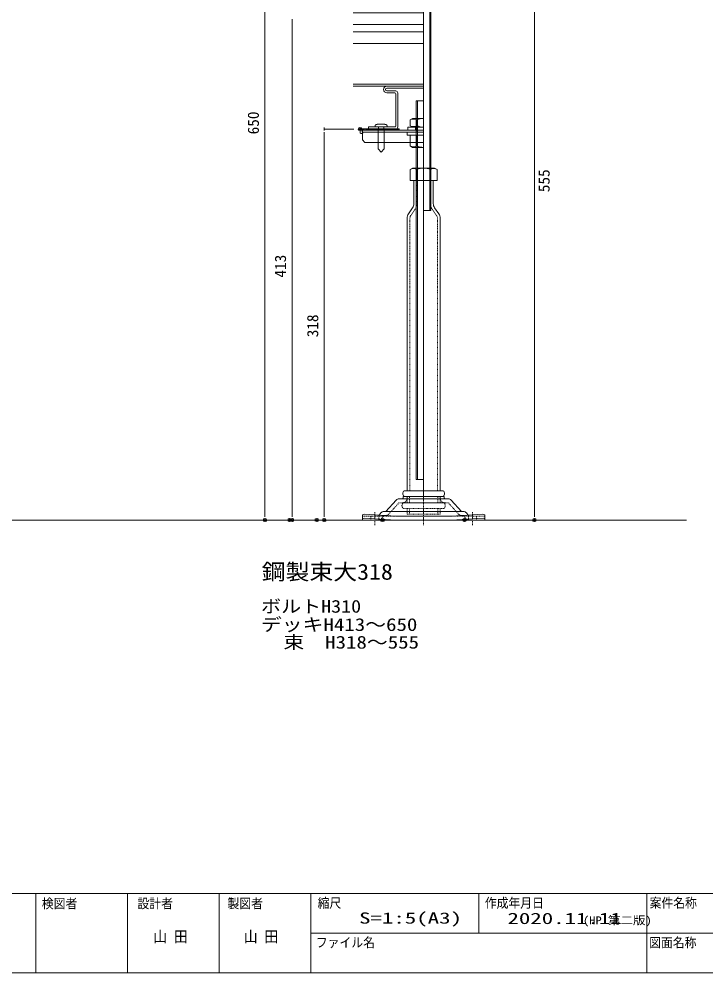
# Model space of a CAD drawing. Units: millimetres, scale not verified. Extents: x -1046 to 854, y -136 to 149.
# Drawn here: x -393.9 to -281.5, y -136.5 to 19.6 of the extents above; entities that cross this region are included whole.
import ezdxf
from ezdxf.enums import TextEntityAlignment as Align

# ---------------------------------------------------------------- set-up
doc = ezdxf.new("R2010")
doc.units = ezdxf.units.MM
doc.header["$PDMODE"] = 32
doc.header["$PDSIZE"] = 0.5
for name, pattern in [('CHAIN1', [8, 5, -1, 1, -1]), ('DASHED1', [1.8, 1.2, -0.6]), ('LONG_DASHED2', [13, 12, -1])]:
    doc.linetypes.add(name, pattern=pattern)
for name, color, linetype, lineweight in [('0-0_一般', 2, 'Continuous', 9), ('0-1_A10_通り芯寸法', 1, 'Continuous', 9), ('0-2_外形線2', 2, 'Continuous', 9), ('0-4_0', 2, 'Continuous', 9)]:
    doc.layers.add(name, color=color, linetype=linetype, lineweight=lineweight)
doc.layers.add('0-3_作図', color=7, linetype='Continuous')
doc.layers.add('0-5_DEFPOINTS', color=7, linetype='Continuous')
doc.styles.add('ＭＳ ゴシック', font='')
doc.styles.get('ＭＳ ゴシック').set_extended_font_data('MS Gothic')

# ---------------------------------------------------------------- blocks, each defined once
blk = doc.blocks.new('グループ-9-1')
at = {"layer": '0-0_一般'}
for p, q in [((-184.88, -46291.16), (-34.88, -46291.16)), ((-184.88, -46299.16), (-34.88, -46299.16)), ((-184.88, -46310.66), (-149.13, -46310.66)), ((-184.88, -46318.66), (-153.13, -46318.66)), ((-149.13, -46322.66), (-149.13, -46454.16)), ((-141.13, -46318.66), (-141.13, -46458.16)), ((-259.88, -46458.16), (-153.13, -46458.16)), ((-259.88, -46466.16), (-259.88, -46458.16)), ((-259.88, -46466.16), (-149.13, -46466.16))]:
    blk.add_line(p, q, dxfattribs=at)
for centre, radius, start, end in [((-184.88, -46304.91), 13.75, 90, 270), ((-184.88, -46304.91), 5.75, 90, 270), ((-153.13, -46322.66), 4, 0, 90), ((-149.13, -46318.66), 8, 0, 90), ((-153.13, -46454.16), 4, 270, 0), ((-149.13, -46458.16), 8, 270, 0)]:
    blk.add_arc(centre, radius, start, end, dxfattribs=at)
blk = doc.blocks.new('グループ-10-1')
at = {"layer": '0-0_一般', "linetype": 'CHAIN1'}
blk.add_line((-34.88, -45540.41), (-34.88, -44762.76), dxfattribs=at)
at = {"layer": '0-0_一般'}
for p, q in [((-34.88, -44816.66), (253.87, -44816.66)), ((-34.88, -44864.16), (253.87, -44864.16)), ((-34.88, -44894.16), (253.87, -44894.16)), ((-34.88, -44941.66), (253.87, -44941.66)), ((-34.88, -45108.66), (253.87, -45108.66)), ((-34.88, -45116.66), (253.87, -45116.66))]:
    blk.add_line(p, q, dxfattribs=at)
blk = doc.blocks.new('グループ-11-1')
at = {"layer": '0-0_一般'}
for p, q in [((115.12, -45116.66), (-34.88, -45116.66)), ((115.12, -45124.66), (-34.88, -45124.66)), ((71.37, -45144.16), (71.37, -45283.66)), ((115.12, -45136.16), (79.37, -45136.16)), ((79.37, -45148.16), (79.37, -45279.66)), ((115.12, -45144.16), (83.37, -45144.16)), ((190.12, -45291.66), (79.37, -45291.66)), ((190.12, -45283.66), (83.37, -45283.66)), ((190.12, -45291.66), (190.12, -45283.66)), ((-34.88, -45991.16), (-323.63, -45991.16)), ((-34.88, -46038.66), (-323.63, -46038.66)), ((-34.88, -46068.66), (-323.63, -46068.66)), ((-34.88, -46116.16), (-323.63, -46116.16)), ((-34.88, -46283.16), (-323.63, -46283.16)), ((-34.88, -46291.16), (-323.63, -46291.16))]:
    blk.add_line(p, q, dxfattribs=at)
at = {"layer": '0-0_一般', "linetype": 'CHAIN1'}
blk.add_line((-34.88, -46650.41), (-34.88, -45872.76), dxfattribs=at)
at = {"layer": '0-0_一般'}
for centre, radius, start, end in [((115.12, -45130.41), 13.75, 270, 90), ((79.37, -45144.16), 8, 90, 180), ((83.37, -45148.16), 4, 90, 180), ((115.12, -45130.41), 5.75, 270, 90), ((79.37, -45283.66), 8, 180, 270), ((83.37, -45279.66), 4, 180, 270)]:
    blk.add_arc(centre, radius, start, end, dxfattribs=at)
at = {"layer": '0-2_外形線2'}
blk.add_blockref('グループ-10-1', (0, 0), dxfattribs=at)
at = {"layer": '0-3_作図'}
blk.add_blockref('グループ-9-1', (0, 0), dxfattribs=at)
blk = doc.blocks.new('グループ-27-1')
at = {"layer": '0-0_一般', "linetype": 'CHAIN1'}
for p, q in [((-34.88, -46634.51), (-34.88, -48088.16)), ((-234.88, -48088.16), (-234.88, -48034.66)), ((165.12, -48088.16), (165.12, -48034.66))]:
    blk.add_line(p, q, dxfattribs=at)
at = {"layer": '0-4_0'}
for p, q in [((-74.38, -46676.66), (-74.38, -46772.01)), ((-34.88, -46676.66), (-74.38, -46676.66)), ((-34.88, -46676.66), (4.62, -46676.66)), ((4.62, -46676.66), (4.62, -46772.01)), ((-79.91, -46789.36), (-97.36, -46813.96)), ((10.14, -46789.36), (27.59, -46813.96)), ((-102.88, -47946.66), (-102.88, -46831.32)), ((33.12, -47946.66), (33.12, -46831.32)), ((-118.88, -47977.16), (-118.88, -47969.66)), ((-118.88, -47969.66), (-34.88, -47969.66)), ((-34.88, -47946.66), (-114.88, -47946.66)), ((-34.88, -47969.66), (-114.88, -47969.66)), ((-34.88, -47946.66), (45.12, -47946.66)), ((-34.88, -47969.66), (45.12, -47969.66)), ((49.12, -47969.66), (-34.88, -47969.66)), ((49.12, -47977.16), (49.12, -47969.66)), ((-189.88, -48031.66), (-147.14, -47984.87)), ((-34.88, -47979.66), (-135.33, -47979.66)), ((-34.88, -47979.66), (65.56, -47979.66)), ((120.12, -48031.66), (77.37, -47984.87)), ((-284.88, -48045.66), (-284.88, -48066.66)), ((-209.69, -48037.75), (-219.88, -48050.66)), ((-34.88, -48031.66), (-197.13, -48031.66)), ((-34.88, -48031.66), (127.36, -48031.66)), ((77.62, -48050.66), (207.64, -48043.17)), ((139.92, -48037.75), (150.12, -48050.66)), ((215.12, -48045.66), (215.12, -48066.66)), ((-34.88, -48066.66), (-284.88, -48066.66)), ((-148.3, -48066.64), (-278.33, -48059.15)), ((-34.88, -48050.66), (77.62, -48050.66)), ((-34.88, -48066.66), (215.12, -48066.66)), ((78.54, -48066.64), (208.56, -48059.15))]:
    blk.add_line(p, q, dxfattribs=at)
at = {"layer": '0-4_0', "linetype": 'DASHED1'}
for p, q in [((-62.88, -46676.66), (-62.88, -46772.01)), ((-6.88, -46676.66), (-6.88, -46772.01)), ((-70.53, -46796.02), (-87.97, -46820.62)), ((0.76, -46796.02), (18.21, -46820.62)), ((-91.38, -47946.66), (-91.38, -46831.32)), ((21.62, -47946.66), (21.62, -46831.32)), ((-102.88, -47995.66), (-102.88, -47969.66)), ((-102.88, -47978.16), (-102.88, -47969.66)), ((-93.38, -47995.66), (-93.38, -47969.66)), ((23.62, -47995.66), (23.62, -47969.66)), ((33.12, -47995.66), (33.12, -47969.66)), ((33.12, -47978.16), (33.12, -47969.66)), ((-178.07, -48042.46), (-135.33, -47995.66)), ((-34.88, -47995.66), (-135.33, -47995.66)), ((-34.88, -47995.66), (65.56, -47995.66)), ((108.3, -48042.46), (65.56, -47995.66)), ((-197.13, -48047.66), (-207.33, -48060.58)), ((-34.88, -48019.66), (-118.07, -48019.66)), ((-102.88, -48042.16), (-102.88, -48020.66)), ((-34.88, -48042.16), (-102.88, -48042.16)), ((-93.38, -48042.16), (-93.38, -48020.66)), ((-34.88, -48019.66), (48.3, -48019.66)), ((-34.88, -48042.16), (33.12, -48042.16)), ((23.62, -48042.16), (23.62, -48020.66)), ((33.12, -48042.16), (33.12, -48020.66)), ((127.36, -48047.66), (137.56, -48060.58)), ((-147.38, -48050.66), (-284.88, -48050.66)), ((-251.13, -48066.66), (-251.13, -48050.66)), ((-218.63, -48066.66), (-218.63, -48050.66)), ((77.62, -48050.66), (215.12, -48050.66)), ((148.87, -48066.66), (148.87, -48050.66)), ((181.37, -48066.66), (181.37, -48050.66))]:
    blk.add_line(p, q, dxfattribs=at)
at = {"layer": '0-4_0', "linetype": 'LONG_DASHED2'}
for p, q in [((-34.88, -47995.66), (-118.07, -47995.66)), ((-34.88, -47995.66), (48.3, -47995.66)), ((-189.88, -48047.66), (-197.13, -48047.66)), ((120.12, -48047.66), (127.36, -48047.66))]:
    blk.add_line(p, q, dxfattribs=at)
at = {"layer": '0-4_0'}
blk.add_lwpolyline([(-34.88, -48050.66), (-147.38, -48050.66), (-277.41, -48043.17)], dxfattribs=at)
for centre, radius, start, end in [((-104.38, -46772.01), 30, 324.65985, 0), ((34.62, -46772.01), 30, 180, 215.34015), ((-72.88, -46831.32), 30, 144.65975, 179.99995), ((3.12, -46831.32), 30, 0.00005, 35.34025), ((-104.16, -47958.16), 15.72, 133.00287, 226.99713), ((34.39, -47958.16), 15.72, 313.00287, 46.99713), ((-135.33, -47995.66), 16, 90, 137.5895), ((-121.38, -47977.16), 2.5, 270, 0), ((51.62, -47977.16), 2.5, 180, 270), ((65.56, -47995.66), 16, 42.4105, 90), ((-278.02, -48053.79), 10.63, 86.70166, 130.18983), ((-197.13, -48047.66), 16, 90, 141.70984), ((127.36, -48047.66), 16, 38.29016, 90), ((208.26, -48053.79), 10.63, 49.81017, 93.29834), ((-278.02, -48069.79), 10.63, 91.85444, 130.18983), ((208.26, -48069.79), 10.63, 49.81017, 88.14556)]:
    blk.add_arc(centre, radius, start, end, dxfattribs=at)
at = {"layer": '0-4_0', "linetype": 'DASHED1'}
for centre, radius, start, end in [((-104.38, -46772.01), 41.5, 324.65985, 0), ((34.62, -46772.01), 41.5, 180, 215.34015), ((-72.88, -46831.32), 18.5, 144.65975, 179.99995), ((3.12, -46831.32), 18.5, 0.00005, 35.34025), ((-107.91, -48007.66), 15.72, 130.26032, 229.73968), ((-120.38, -47978.16), 17.5, 270, 0), ((50.62, -47978.16), 17.5, 180, 270), ((38.14, -48007.66), 15.72, 310.26032, 49.73968), ((-189.88, -48031.66), 16, 270, 317.5895), ((120.12, -48031.66), 16, 222.4105, 270), ((-219.88, -48050.66), 16, 270, 321.70984), ((150.12, -48050.66), 16, 218.29016, 270)]:
    blk.add_arc(centre, radius, start, end, dxfattribs=at)
blk = doc.blocks.new('グループ-28-1')
at = {"layer": '0-0_一般'}
for p, q in [((-64.88, -46350.66), (-64.88, -47900.66)), ((-34.88, -46350.66), (-64.88, -46350.66)), ((-59.88, -46350.66), (-59.88, -47900.66)), ((-34.88, -47900.66), (-64.88, -47900.66))]:
    blk.add_line(p, q, dxfattribs=at)
blk = doc.blocks.new('グループ-32-1')
at = {"layer": '0-4_0'}
for p, q in [((-89.73, -46632.35), (-79.88, -46626.66)), ((-89.73, -46676.66), (-89.73, -46632.35)), ((10.12, -46626.66), (-79.88, -46626.66)), ((-62.31, -46676.66), (-62.31, -46632.35)), ((-7.46, -46676.66), (-7.46, -46632.35)), ((19.96, -46632.35), (10.12, -46626.66)), ((19.96, -46676.66), (19.96, -46632.35)), ((19.96, -46676.66), (-89.73, -46676.66))]:
    blk.add_line(p, q, dxfattribs=at)
for centre, radius, start, end in [((-76.02, -46656.1), 27.42, 60.00001, 119.99999), ((-34.88, -46695.64), 68.98, 66.57346, 113.42654), ((6.25, -46656.1), 27.42, 60.00001, 119.99999)]:
    blk.add_arc(centre, radius, start, end, dxfattribs=at)
blk = doc.blocks.new('グループ-48-1')
at = {"layer": '0-0_一般'}
for p, q in [((-34.88, -45250.66), (-4.88, -45250.66)), ((-9.88, -45250.66), (-9.88, -46800.66)), ((-4.88, -45250.66), (-4.88, -46800.66)), ((-34.88, -46800.66), (-4.88, -46800.66))]:
    blk.add_line(p, q, dxfattribs=at)
blk = doc.blocks.new('_DOT')
at = {"layer": '0-4_0', "color": 7}
for p, q in [((-2.5, 0), (-5, 0)), ((-1.25, 0), (1.25, 0))]:
    blk.add_line(p, q, dxfattribs=at)
blk = doc.blocks.new('グループ-139-1')
at = {"layer": '0-0_一般'}
for p, q in [((-294.88, -46482.41), (-294.88, -46466.16)), ((-293.38, -46466.16), (-294.88, -46466.16)), ((-134.88, -46466.16), (-293.38, -46466.16)), ((-286.13, -46484.91), (-292.38, -46484.91)), ((-291.63, -46467.66), (-278.13, -46467.66)), ((-286.13, -46479.91), (-286.13, -46472.16)), ((-134.88, -46471.16), (-285.13, -46471.16)), ((-276.38, -46466.16), (-273.38, -46466.16)), ((-271.63, -46467.66), (-269.88, -46467.66)), ((-269.88, -46467.66), (-269.88, -46471.16)), ((-134.88, -46467.66), (-269.88, -46467.66)), ((-134.88, -46466.16), (-134.88, -46471.16))]:
    blk.add_line(p, q, dxfattribs=at)
for centre, radius, start, end in [((-292.38, -46482.41), 2.5, 180, 270), ((-293.13, -46466.91), 0.75, 0, 90), ((-291.63, -46466.91), 0.75, 180, 270), ((-285.13, -46472.16), 1, 90, 180), ((-286.13, -46482.41), 2.5, 60.20343, 90), ((-286.13, -46482.41), 2.5, 270, 299.79657), ((-278.13, -46466.91), 0.75, 270, 0), ((-276.63, -46466.91), 0.75, 90, 180), ((-273.13, -46466.91), 0.75, 0, 90), ((-271.63, -46466.91), 0.75, 180, 270)]:
    blk.add_arc(centre, radius, start, end, dxfattribs=at)
at = {"layer": '0-0_一般', "linetype": 'DASHED1'}
blk.add_arc((-286.13, -46482.41), 2.5, 299.79657, 60.20343, dxfattribs=at)
blk = doc.blocks.new('グループ-140-1')
at = {"layer": '0-0_一般'}
for p, q in [((-284.88, -46471.16), (-284.88, -46511.16)), ((-284.88, -46471.16), (-34.88, -46471.16)), ((-284.88, -46479.16), (-69.13, -46479.16)), ((-272.88, -46479.16), (-271.14, -46479.16)), ((-219.46, -46465.16), (-219.46, -46458.16)), ((-198.25, -46458.16), (-198.25, -46465.16)), ((-68.63, -46471.16), (-99.88, -46471.16)), ((-67.88, -46461.16), (-67.88, -46470.41)), ((-64.13, -46461.16), (-67.88, -46461.16)), ((-64.13, -46461.16), (-67.88, -46461.16)), ((-64.13, -46474.16), (-64.13, -46461.16)), ((-284.88, -46511.16), (-274.88, -46521.16)), ((-274.88, -46521.16), (-34.88, -46521.16))]:
    blk.add_line(p, q, dxfattribs=at)
for points in [[(-213.12, -46446.26), (-214.3, -46446.32), (-215.48, -46446.39), (-216.65, -46446.48), (-217.83, -46446.58), (-219, -46446.69), (-220.18, -46446.82), (-221.36, -46446.96), (-221.62, -46447), (-221.88, -46447.03), (-222.14, -46447.06), (-222.4, -46447.1), (-222.66, -46447.13), (-222.92, -46447.16), (-223.17, -46447.2), (-223.43, -46447.23), (-223.69, -46447.26), (-223.95, -46447.3), (-224.21, -46447.33), (-224.47, -46447.36), (-224.73, -46447.4), (-224.99, -46447.43), (-225.25, -46447.46), (-225.51, -46447.5), (-225.77, -46447.53), (-226.03, -46447.56), (-226.29, -46447.6), (-226.55, -46447.63), (-226.81, -46447.66), (-227.25, -46447.73), (-227.75, -46447.83), (-228.25, -46447.97), (-228.75, -46448.15), (-229.25, -46448.36), (-229.74, -46448.61), (-230.21, -46448.89), (-230.67, -46449.22), (-231.11, -46449.57), (-231.52, -46449.96), (-231.91, -46450.37)], [(-189.09, -46448.1), (-189.59, -46447.93), (-190.09, -46447.8), (-190.59, -46447.71), (-190.97, -46447.65), (-191.23, -46447.62), (-191.49, -46447.59), (-191.75, -46447.55), (-192.01, -46447.52), (-192.27, -46447.49), (-192.53, -46447.45), (-192.79, -46447.42), (-193.05, -46447.39), (-193.31, -46447.36), (-193.57, -46447.32), (-193.83, -46447.29), (-194.09, -46447.26), (-194.35, -46447.22), (-194.61, -46447.19), (-194.87, -46447.16), (-195.12, -46447.12), (-195.38, -46447.09), (-195.64, -46447.06), (-195.9, -46447.02), (-196.16, -46446.99), (-196.65, -46446.93), (-197.83, -46446.79), (-199, -46446.66), (-200.18, -46446.55), (-201.36, -46446.45), (-202.53, -46446.37), (-203.71, -46446.3), (-204.89, -46446.25), (-206.06, -46446.2), (-207.24, -46446.18), (-208.42, -46446.17), (-209.59, -46446.17), (-210.77, -46446.18), (-211.95, -46446.21), (-213.12, -46446.26)], [(-231.91, -46450.37), (-232.27, -46450.82), (-232.59, -46451.28), (-232.88, -46451.77), (-233.13, -46452.27), (-233.34, -46452.78), (-233.52, -46453.29), (-233.65, -46453.81), (-233.76, -46454.33), (-233.82, -46454.85), (-233.85, -46455.36), (-233.86, -46455.67), (-233.86, -46455.79), (-233.86, -46455.91), (-233.86, -46456.03), (-233.86, -46456.15), (-233.86, -46456.27), (-233.86, -46456.39), (-233.86, -46456.51), (-233.86, -46456.63), (-233.86, -46456.75), (-233.86, -46456.87), (-233.86, -46456.99), (-233.86, -46457.11), (-233.86, -46457.23), (-233.86, -46457.35), (-233.86, -46457.47), (-233.86, -46457.59), (-233.86, -46457.71), (-233.86, -46457.83), (-233.86, -46457.95), (-233.86, -46458.07), (-233.27, -46458.16), (-230.92, -46458.16), (-228.56, -46458.16), (-226.21, -46458.16), (-223.86, -46458.16), (-221.5, -46458.16), (-219.15, -46458.16), (-216.8, -46458.16)], [(-216.8, -46458.16), (-214.45, -46458.16), (-212.09, -46458.16), (-209.74, -46458.16), (-207.39, -46458.16), (-205.03, -46458.16), (-202.68, -46458.16), (-200.33, -46458.16), (-197.98, -46458.16), (-195.62, -46458.16), (-193.27, -46458.16), (-190.92, -46458.16), (-188.56, -46458.16), (-186.21, -46458.16), (-183.86, -46458.16), (-183.86, -46458.16)], [(-183.86, -46458.16), (-183.86, -46458.04), (-183.86, -46457.92), (-183.86, -46457.8), (-183.86, -46457.68), (-183.86, -46457.56), (-183.86, -46457.44), (-183.86, -46457.32), (-183.86, -46457.2), (-183.86, -46457.08), (-183.86, -46456.96), (-183.86, -46456.84), (-183.86, -46456.72), (-183.86, -46456.6), (-183.86, -46456.48), (-183.86, -46456.36), (-183.86, -46456.24), (-183.86, -46456.12), (-183.86, -46456), (-183.86, -46455.88), (-183.86, -46455.76), (-183.86, -46455.64), (-183.87, -46455.23), (-183.91, -46454.72), (-183.98, -46454.2), (-184.09, -46453.68), (-184.24, -46453.16), (-184.42, -46452.65), (-184.65, -46452.14), (-184.91, -46451.64), (-185.2, -46451.16), (-185.54, -46450.7), (-185.9, -46450.27), (-186.29, -46449.86), (-186.71, -46449.48), (-187.16, -46449.13), (-187.62, -46448.82), (-188.1, -46448.54), (-188.59, -46448.3), (-189.09, -46448.1)]]:
    blk.add_lwpolyline(points, dxfattribs=at)
blk.add_lwpolyline([(-196.36, -46465.16), (-196.36, -46548.01), (-208.86, -46561.16), (-221.36, -46548.01), (-221.36, -46465.16)], close=True, dxfattribs=at)
for centre, radius in [((-69.13, -46474.16), 5), ((-68.63, -46470.41), 0.75)]:
    blk.add_arc(centre, radius, 270, 0, dxfattribs=at)
at = {"layer": '0-4_0'}
for p, q in [((-89.73, -46429.35), (-79.88, -46423.66)), ((-89.73, -46452.98), (-89.73, -46429.35)), ((-79.88, -46423.66), (-34.88, -46423.66)), ((-62.31, -46458.66), (-62.31, -46429.35)), ((-34.88, -46423.66), (-34.88, -46429.35)), ((-99.88, -46458.66), (-99.88, -46471.16)), ((-34.88, -46458.66), (-99.88, -46458.66)), ((-89.73, -46452.98), (-79.88, -46458.66)), ((-34.88, -46458.66), (-89.73, -46458.66)), ((-89.73, -46458.66), (-34.88, -46458.66)), ((-89.73, -46458.66), (-34.88, -46458.66)), ((-34.88, -46458.66), (-34.88, -46452.98)), ((-89.73, -46491.66), (-89.73, -46535.98)), ((-34.88, -46491.66), (-89.73, -46491.66)), ((-62.31, -46491.66), (-62.31, -46535.98)), ((-89.73, -46535.98), (-79.88, -46541.66)), ((-34.88, -46541.66), (-79.88, -46541.66)), ((-34.88, -46541.66), (-34.88, -46535.98))]:
    blk.add_line(p, q, dxfattribs=at)
blk.add_lwpolyline([(-34.88, -46479.16), (-101.92, -46479.16), (-101.92, -46491.66), (-34.88, -46491.66)], close=True, dxfattribs=at)
for centre, radius, start, end in [((-76.02, -46453.1), 27.42, 60.00001, 119.99999), ((-34.88, -46492.64), 68.98, 90, 113.42654), ((-76.02, -46429.23), 27.42, 240.00001, 299.99999), ((-34.88, -46389.69), 68.98, 246.57346, 270), ((-76.02, -46512.23), 27.42, 240.00001, 299.99999), ((-34.88, -46472.69), 68.98, 246.57346, 270)]:
    blk.add_arc(centre, radius, start, end, dxfattribs=at)
at = {"layer": '0-0_一般'}
blk.add_blockref('グループ-139-1', (0, 0), dxfattribs=at)

msp = doc.modelspace()

# ---------------------------------------------------------------- linework, layer by layer
at = {"layer": '0-0_一般'}
for p, q in [((-391.189, -123.5), (-391.189, -136.5)), ((-376.189, -123.5), (-376.189, -136.5)), ((-361.189, -123.5), (-361.189, -136.5)), ((-346.189, -123.5), (-346.189, -136.5)), ((-318.689, -130), (-318.689, -123.5)), ((-291.189, -123.5), (-291.189, -136.5)), ((-346.189, -130), (-291.189, -130)), ((-291.189, -130), (-221.189, -130))]:
    msp.add_line(p, q, dxfattribs=at)
at = {"layer": '0-0_一般', "color": 5}
for points in [[(-621.189, 136.5), (-221.189, 136.5), (-221.189, -123.5), (-621.189, -123.5)], [(-621.189, -123.5), (-221.189, -123.5), (-221.189, -136.5), (-621.189, -136.5)]]:
    msp.add_lwpolyline(points, close=True, dxfattribs=at)
at = {"layer": '0-1_A10_通り芯寸法'}
for p, q in [((-353.687, 66.626), (-353.687, -61.374)), ((-309.579, 47.626), (-309.579, -61.374)), ((-349.251, 19.626), (-349.251, -61.374)), ((-339.109, 1.626), (-343.979, 1.626)), ((-343.979, 0.626), (-343.979, -61.374)), ((-350.644, -62.374), (-353.687, -62.374)), ((-346.209, -62.374), (-349.251, -62.374)), ((-335.441, -62.374), (-343.979, -62.374)), ((-320.004, -62.374), (-309.579, -62.374))]:
    msp.add_line(p, q, dxfattribs=at)
at = {"layer": '0-2_外形線2'}
for p, q in [((-327.709, -58.734), (-327.709, 50.266)), ((-560.179, -62.374), (-284.709, -62.374))]:
    msp.add_line(p, q, dxfattribs=at)
at = {"layer": '0-5_DEFPOINTS'}
for p in [(-338.109, 1.626), (-353.687, -62.374), (-349.644, -62.374), (-349.251, -62.374), (-345.209, -62.374), (-343.979, -62.374), (-334.441, -62.374), (-321.004, -62.374), (-309.579, -62.374)]:
    msp.add_point(p, dxfattribs=at)

# ---------------------------------------------------------------- block references
at = {"layer": '0-1_A10_通り芯寸法', "xscale": 0.1999878, "yscale": 0.1999878}
for p, rotation in [((-343.979, 1.626), 90), ((-353.687, -62.374), 270), ((-349.251, -62.374), 270), ((-343.979, -62.374), 270), ((-309.579, -62.374), 270)]:
    msp.add_blockref('_DOT', p, dxfattribs=dict(at, rotation=rotation))
at = {"layer": '0-2_外形線2', "xscale": 0.04, "yscale": 0.04}
for name in ['グループ-11-1', 'グループ-48-1', 'グループ-28-1', 'グループ-27-1', 'グループ-32-1']:
    msp.add_blockref(name, (-326.314, 1860.293), dxfattribs=at)
at = {"layer": '0-3_作図', "xscale": 0.04, "yscale": 0.04}
msp.add_blockref('グループ-140-1', (-326.314, 1860.293), dxfattribs=at)

# ---------------------------------------------------------------- texts
at = {"layer": '0-0_一般', "style": 'ＭＳ ゴシック'}
for s, height, width, p in [('鋼製束大318', 2.603, 1.1, (-354.215, -72.925)), ('ボルトH310', 2.089, 1.15, (-354.312, -78.164)), ('デッキH413～650', 2.089, 1.2, (-354.356, -81.155)), ('\u3000束\u3000H318～555', 2.089, 1.2, (-354.081, -84.045)), ('検図者', 1.576, 0.9, (-390.193, -126.394)), ('設計者', 1.576, 0.9, (-374.541, -126.386)), ('製図者', 1.576, 0.9, (-359.813, -126.386)), ('縮尺', 1.576, 0.9, (-345.064, -126.311)), ('作成年月日', 1.576, 0.9, (-317.698, -126.303)), ('案件名称', 1.576, 0.9, (-290.732, -126.295)), ('S=1:5(A3)', 1.833, 1.5, (-338.271, -128.984)), ('2020.11.11', 1.833, 1.5, (-313.994, -129.046)), ('(HP 第二版)', 1.306, 1.15, (-301.637, -128.946)), ('山 田', 1.833, 0.9, (-371.955, -132.029)), ('山 田', 1.833, 0.9, (-357.134, -132.029)), ('ファイル名', 1.576, 0.9, (-345.349, -132.778)), ('図面名称', 1.576, 0.9, (-290.807, -132.795))]:
    msp.add_text(s, height=height, dxfattribs=dict(at, width=width)).set_placement(p, align=Align.BOTTOM_LEFT)
at = {"layer": '0-1_A10_通り芯寸法', "style": 'ＭＳ ゴシック'}
for s, p in [('650', (-354.12, 0.754)), ('555', (-306.543, -8.707)), ('413', (-349.684, -22.693)), ('318', (-344.412, -32.457))]:
    msp.add_text(s, height=1.833, rotation=90, dxfattribs=at).set_placement(p, align=Align.BOTTOM_LEFT)

doc.saveas('drawing.dxf')
